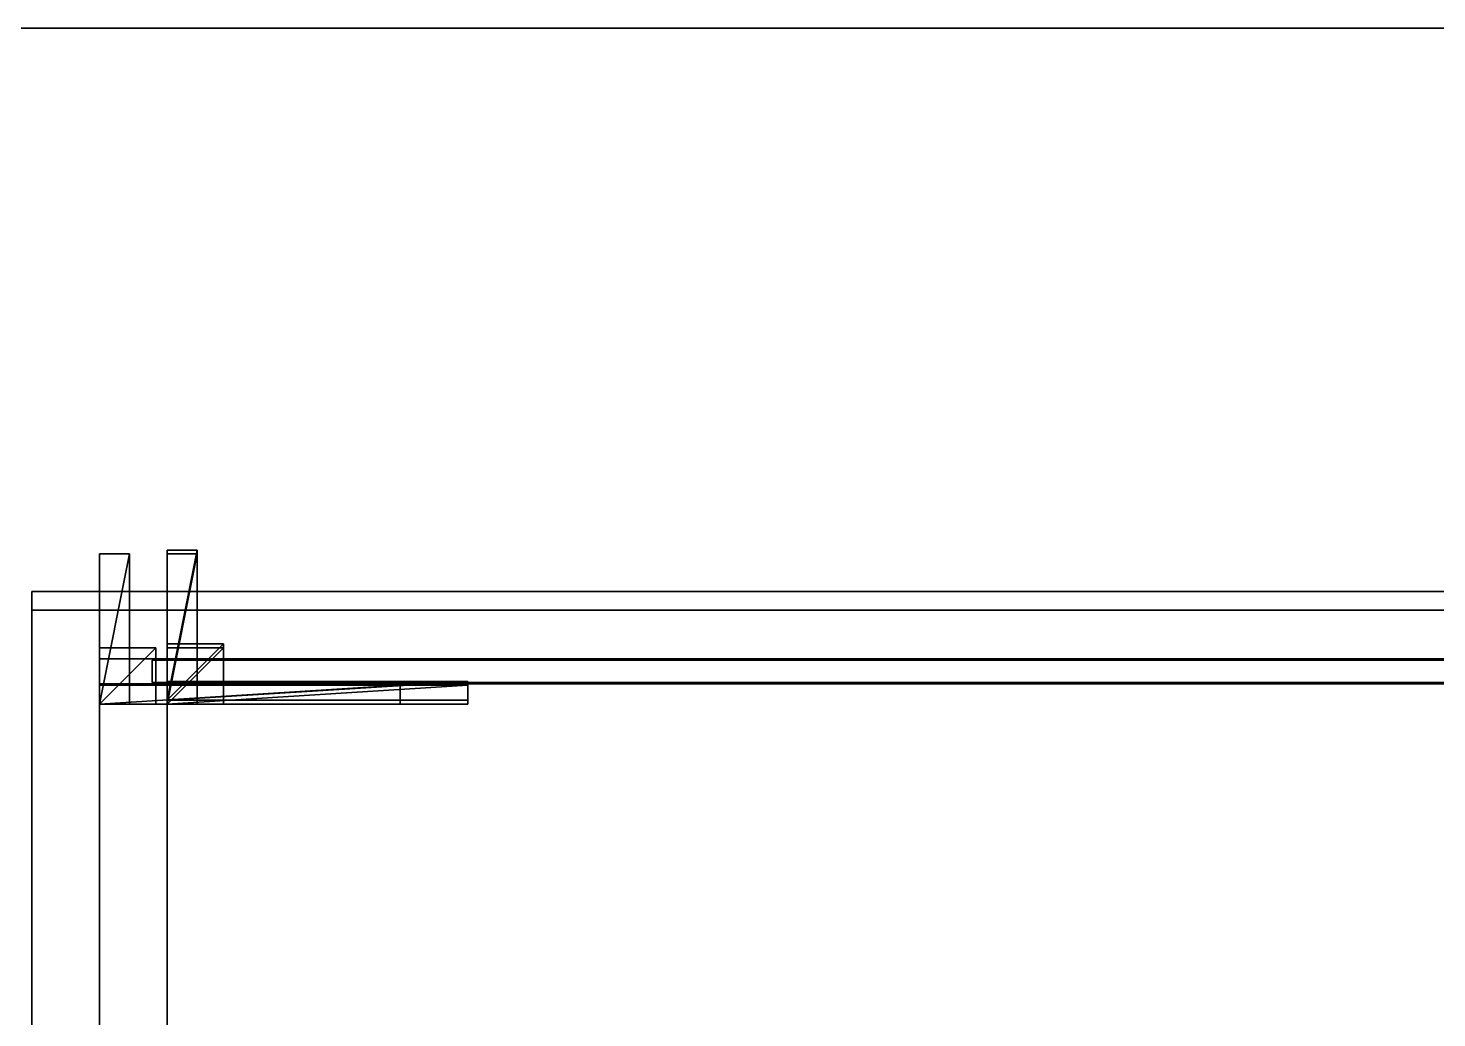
# Model space of a CAD drawing. Extents: x 0 to 6014, y -2453 to 0.
# Drawn here: x 1659 to 2034, y -263.6 to 0 of the extents above; entities that cross this region are included whole.
import ezdxf

# ---------------------------------------------------------------- set-up
doc = ezdxf.new("R2010")
doc.units = 0
for name, color, linetype in [('LAYER0', 7, 'CONTINUOUS'), ('LAYER1', 7, 'CONTINUOUS'), ('LAYER10', 253, 'CONTINUOUS'), ('LAYER11', 253, 'CONTINUOUS'), ('LAYER2', 7, 'CONTINUOUS'), ('LAYER20', 7, 'CONTINUOUS'), ('LAYER22', 7, 'CONTINUOUS'), ('LAYER24', 7, 'CONTINUOUS'), ('LAYER281', 7, 'CONTINUOUS'), ('LAYER283', 2, 'CONTINUOUS'), ('LAYER284', 7, 'CONTINUOUS'), ('LAYER285', 253, 'CONTINUOUS'), ('LAYER286', 253, 'CONTINUOUS'), ('LAYER287', 253, 'CONTINUOUS'), ('LAYER288', 253, 'CONTINUOUS'), ('LAYER289', 253, 'CONTINUOUS'), ('LAYER290', 253, 'CONTINUOUS'), ('LAYER299', 7, 'CONTINUOUS'), ('LAYER300', 7, 'CONTINUOUS'), ('LAYER311', 7, 'CONTINUOUS'), ('LAYER312', 7, 'CONTINUOUS'), ('LAYER4', 2, 'CONTINUOUS'), ('LAYER407', 7, 'CONTINUOUS'), ('LAYER416', 7, 'CONTINUOUS'), ('LAYER417', 7, 'CONTINUOUS'), ('LAYER418', 7, 'CONTINUOUS'), ('LAYER419', 7, 'CONTINUOUS'), ('LAYER421', 2, 'CONTINUOUS'), ('LAYER422', 7, 'CONTINUOUS'), ('LAYER423', 253, 'CONTINUOUS'), ('LAYER424', 253, 'CONTINUOUS'), ('LAYER425', 253, 'CONTINUOUS'), ('LAYER426', 253, 'CONTINUOUS'), ('LAYER427', 253, 'CONTINUOUS'), ('LAYER428', 253, 'CONTINUOUS'), ('LAYER5', 7, 'CONTINUOUS'), ('LAYER6', 253, 'CONTINUOUS'), ('LAYER685', 7, 'CONTINUOUS'), ('LAYER687', 7, 'CONTINUOUS'), ('LAYER689', 45, 'CONTINUOUS'), ('LAYER695', 7, 'CONTINUOUS'), ('LAYER696', 45, 'CONTINUOUS'), ('LAYER7', 253, 'CONTINUOUS'), ('LAYER8', 253, 'CONTINUOUS'), ('LAYER9', 253, 'CONTINUOUS')]:
    doc.layers.add(name, color=color, linetype=linetype)

msp = doc.modelspace()

# ---------------------------------------------------------------- linework, layer by layer
at = {"layer": 'LAYER0'}
for points, invisible_edges in [([(4585, 0), (1510, -265), (1510, 0), (4585, 0)], 1), ([(1510, -265), (4585, 0), (2107, -1840), (1510, -265)], 7), ([(1510, 0, 5), (4585, 0), (1510, 0), (1510, 0, 5)], 1), ([(4585, 0), (1510, 0, 5), (4585, 0, 5), (4585, 0)], 1), ([(1510, -265, 5), (2107, -1840, 5), (1510, 0, 5), (1510, -265, 5)], 3), ([(1510, 0, 5), (2107, -1840, 5), (4585, 0, 5), (1510, 0, 5)], 3), ([(2107, -1840, 5), (0, -10, 5), (0, -1840, 5), (2107, -1840, 5)], 1), ([(0, -10, 5), (2107, -1840, 5), (1065, -265, 5), (0, -10, 5)], 7)]:
    msp.add_3dface(points, dxfattribs=dict(at, invisible_edges=invisible_edges))
at = {"layer": 'LAYER1'}
for points, invisible_edges in [([(1510, 0, 5), (1660, -150, 5), (1510, -265, 5), (1510, 0, 5)], 3), ([(1660, -150, 5), (1510, 0, 5), (4585, 0, 5), (1660, -150, 5)], 5), ([(1510, 0, 2334), (4585, 0, 5), (1510, 0, 5), (1510, 0, 2334)], 1), ([(4585, 0, 5), (1510, 0, 2334), (4585, 0, 2334), (4585, 0, 5)], 1), ([(1660, -150, 5), (4585, 0, 5), (4435, -150, 5), (1660, -150, 5)], 3), ([(1660, -415, 5), (1510, -265, 5), (1660, -150, 5), (1660, -415, 5)], 3), ([(1660, -150, 5), (1660, -415, 2334), (1660, -415, 5), (1660, -150, 5)], 1), ([(1660, -415, 2334), (1660, -150, 5), (1660, -150, 2334), (1660, -415, 2334)], 1), ([(4435, -150, 2334), (1660, -150, 5), (4435, -150, 5), (4435, -150, 2334)], 1), ([(1660, -150, 5), (4435, -150, 2334), (1660, -150, 2334), (1660, -150, 5)], 1)]:
    msp.add_3dface(points, dxfattribs=dict(at, invisible_edges=invisible_edges))
at = {"layer": 'LAYER10'}
for points in [[(1686, -180, 882.5), (1686, -140, 882.5), (1678, -180, 882.5), (1686, -180, 882.5)], [(1678, -180, 882.5), (1686, -140, 882.5), (1678, -140, 882.5), (1678, -180, 882.5)], [(1678, -180, 882.5), (1678, -140, 882.5), (1678, -180, 874.5), (1678, -180, 882.5)], [(1678, -180, 874.5), (1678, -140, 882.5), (1678, -140, 874.5), (1678, -180, 874.5)], [(1686, -180, 874.5), (1678, -180, 874.5), (1686, -140, 874.5), (1686, -180, 874.5)], [(1686, -140, 874.5), (1678, -180, 874.5), (1678, -140, 874.5), (1686, -140, 874.5)], [(1686, -140, 874.5), (1678, -140, 874.5), (1686, -140, 882.5), (1686, -140, 874.5)], [(1686, -140, 882.5), (1678, -140, 874.5), (1678, -140, 882.5), (1686, -140, 882.5)], [(1686, -180, 874.5), (1686, -140, 874.5), (1686, -180, 882.5), (1686, -180, 874.5)], [(1686, -180, 882.5), (1686, -140, 874.5), (1686, -140, 882.5), (1686, -180, 882.5)], [(1686, -180, 882.5), (1678, -180, 882.5), (1686, -180, 874.5), (1686, -180, 882.5)], [(1686, -180, 874.5), (1678, -180, 882.5), (1678, -180, 874.5), (1686, -180, 874.5)]]:
    msp.add_3dface(points, dxfattribs=at)
at = {"layer": 'LAYER11'}
for points in [[(1758, -180, 882.5), (1758, -175, 882.5), (1678, -180, 882.5), (1758, -180, 882.5)], [(1678, -180, 882.5), (1758, -175, 882.5), (1678, -175, 882.5), (1678, -180, 882.5)], [(1678, -180, 882.5), (1678, -175, 882.5), (1678, -180, 866.5), (1678, -180, 882.5)], [(1678, -180, 866.5), (1678, -175, 882.5), (1678, -175, 866.5), (1678, -180, 866.5)], [(1758, -180, 866.5), (1678, -180, 866.5), (1758, -175, 866.5), (1758, -180, 866.5)], [(1758, -175, 866.5), (1678, -180, 866.5), (1678, -175, 866.5), (1758, -175, 866.5)], [(1758, -175, 866.5), (1678, -175, 866.5), (1758, -175, 882.5), (1758, -175, 866.5)], [(1758, -175, 882.5), (1678, -175, 866.5), (1678, -175, 882.5), (1758, -175, 882.5)], [(1758, -180, 866.5), (1758, -175, 866.5), (1758, -180, 882.5), (1758, -180, 866.5)], [(1758, -180, 882.5), (1758, -175, 866.5), (1758, -175, 882.5), (1758, -180, 882.5)], [(1758, -180, 882.5), (1678, -180, 882.5), (1758, -180, 866.5), (1758, -180, 882.5)], [(1758, -180, 866.5), (1678, -180, 882.5), (1678, -180, 866.5), (1758, -180, 866.5)]]:
    msp.add_3dface(points, dxfattribs=at)
at = {"layer": 'LAYER2', "invisible_edges": 1}
for points in [[(1660, -150, 155), (1678, -823, 155), (1660, -823, 155), (1660, -150, 155)], [(1678, -823, 155), (1660, -150, 155), (1678, -150, 155), (1678, -823, 155)], [(1678, -150, 912), (1660, -823, 912), (1678, -823, 912), (1678, -150, 912)], [(1660, -823, 912), (1678, -150, 912), (1660, -150, 912), (1660, -823, 912)], [(1660, -150, 155), (1678, -150, 912), (1678, -150, 155), (1660, -150, 155)], [(1678, -150, 912), (1660, -150, 155), (1660, -150, 912), (1678, -150, 912)], [(1660, -823, 912), (1660, -150, 155), (1660, -823, 155), (1660, -823, 912)], [(1660, -150, 155), (1660, -823, 912), (1660, -150, 912), (1660, -150, 155)], [(1678, -150, 912), (1678, -823, 155), (1678, -150, 155), (1678, -150, 912)], [(1678, -823, 155), (1678, -150, 912), (1678, -823, 912), (1678, -823, 155)]]:
    msp.add_3dface(points, dxfattribs=at)
at = {"layer": 'LAYER20', "invisible_edges": 1}
for points in [[(2392, -150, 156), (1678, -823, 156), (1678, -150, 156), (2392, -150, 156)], [(1678, -823, 156), (2392, -150, 156), (2392, -823, 156), (1678, -823, 156)], [(1678, -150, 174), (1678, -823, 156), (1678, -823, 174), (1678, -150, 174)], [(1678, -823, 156), (1678, -150, 174), (1678, -150, 156), (1678, -823, 156)], [(1678, -150, 174), (2392, -150, 156), (1678, -150, 156), (1678, -150, 174)], [(2392, -150, 156), (1678, -150, 174), (2392, -150, 174), (2392, -150, 156)], [(2392, -823, 174), (1678, -150, 174), (1678, -823, 174), (2392, -823, 174)], [(1678, -150, 174), (2392, -823, 174), (2392, -150, 174), (1678, -150, 174)]]:
    msp.add_3dface(points, dxfattribs=at)
at = {"layer": 'LAYER22', "invisible_edges": 1}
for points in [[(2392, -150, 912), (1678, -150, 792), (1678, -150, 912), (2392, -150, 912)], [(1678, -150, 792), (2392, -150, 912), (2392, -150, 792), (1678, -150, 792)], [(1678, -168, 912), (1678, -150, 792), (1678, -168, 792), (1678, -168, 912)], [(1678, -150, 792), (1678, -168, 912), (1678, -150, 912), (1678, -150, 792)], [(2392, -168, 792), (1678, -150, 792), (2392, -150, 792), (2392, -168, 792)], [(1678, -150, 792), (2392, -168, 792), (1678, -168, 792), (1678, -150, 792)], [(1678, -168, 912), (2392, -150, 912), (1678, -150, 912), (1678, -168, 912)], [(2392, -150, 912), (1678, -168, 912), (2392, -168, 912), (2392, -150, 912)], [(2392, -168, 792), (1678, -168, 912), (1678, -168, 792), (2392, -168, 792)], [(1678, -168, 912), (2392, -168, 792), (2392, -168, 912), (1678, -168, 912)]]:
    msp.add_3dface(points, dxfattribs=at)
at = {"layer": 'LAYER24', "invisible_edges": 1}
for points in [[(1678, -174.6001, 292), (2392, -823.0001, 292), (2392, -174.6001, 292), (1678, -174.6001, 292)], [(2392, -823.0001, 292), (1678, -174.6001, 292), (1678, -823.0001, 292), (2392, -823.0001, 292)], [(1678, -174.6001, 292), (1678, -823.0001, 274), (1678, -823.0001, 292), (1678, -174.6001, 292)], [(1678, -823.0001, 274), (1678, -174.6001, 292), (1678, -174.6001, 274), (1678, -823.0001, 274)], [(2392, -174.6001, 274), (1678, -174.6001, 292), (2392, -174.6001, 292), (2392, -174.6001, 274)], [(1678, -174.6001, 292), (2392, -174.6001, 274), (1678, -174.6001, 274), (1678, -174.6001, 292)], [(1678, -823.0001, 274), (2392, -174.6001, 274), (2392, -823.0001, 274), (1678, -823.0001, 274)], [(2392, -174.6001, 274), (1678, -823.0001, 274), (1678, -174.6001, 274), (2392, -174.6001, 274)]]:
    msp.add_3dface(points, dxfattribs=at)
at = {"layer": 'LAYER281', "invisible_edges": 1}
for points in [[(1678, -150, 1943), (1696, -755, 1943), (1678, -755, 1943), (1678, -150, 1943)], [(1696, -755, 1943), (1678, -150, 1943), (1696, -150, 1943), (1696, -755, 1943)], [(1696, -150, 2293), (1678, -755, 2293), (1696, -755, 2293), (1696, -150, 2293)], [(1678, -755, 2293), (1696, -150, 2293), (1678, -150, 2293), (1678, -755, 2293)], [(1678, -150, 1943), (1696, -150, 2293), (1696, -150, 1943), (1678, -150, 1943)], [(1696, -150, 2293), (1678, -150, 1943), (1678, -150, 2293), (1696, -150, 2293)], [(1678, -755, 2293), (1678, -150, 1943), (1678, -755, 1943), (1678, -755, 2293)], [(1678, -150, 1943), (1678, -755, 2293), (1678, -150, 2293), (1678, -150, 1943)], [(1696, -150, 2293), (1696, -755, 1943), (1696, -150, 1943), (1696, -150, 2293)], [(1696, -755, 1943), (1696, -150, 2293), (1696, -755, 2293), (1696, -755, 1943)]]:
    msp.add_3dface(points, dxfattribs=at)
at = {"layer": 'LAYER283'}
for points in [[(1776, -180, 2262.5), (1776, -175, 2262.5), (1696, -180, 2262.5), (1776, -180, 2262.5)], [(1696, -180, 2262.5), (1776, -175, 2262.5), (1696, -175, 2262.5), (1696, -180, 2262.5)], [(1696, -180, 2262.5), (1696, -175, 2262.5), (1696, -180, 2239.5), (1696, -180, 2262.5)], [(1696, -180, 2239.5), (1696, -175, 2262.5), (1696, -175, 2239.5), (1696, -180, 2239.5)], [(1776, -180, 2239.5), (1696, -180, 2239.5), (1776, -175, 2239.5), (1776, -180, 2239.5)], [(1776, -175, 2239.5), (1696, -180, 2239.5), (1696, -175, 2239.5), (1776, -175, 2239.5)], [(1776, -175, 2239.5), (1696, -175, 2239.5), (1776, -175, 2262.5), (1776, -175, 2239.5)], [(1776, -175, 2262.5), (1696, -175, 2239.5), (1696, -175, 2262.5), (1776, -175, 2262.5)], [(1776, -180, 2239.5), (1776, -175, 2239.5), (1776, -180, 2262.5), (1776, -180, 2239.5)], [(1776, -180, 2262.5), (1776, -175, 2239.5), (1776, -175, 2262.5), (1776, -180, 2262.5)], [(1776, -180, 2262.5), (1696, -180, 2262.5), (1776, -180, 2239.5), (1776, -180, 2262.5)], [(1776, -180, 2239.5), (1696, -180, 2262.5), (1696, -180, 2239.5), (1776, -180, 2239.5)]]:
    msp.add_3dface(points, dxfattribs=at)
at = {"layer": 'LAYER284', "invisible_edges": 1}
for points in [[(1696, -175, 2262.5), (1776, -180, 2262.5), (1776, -175, 2262.5), (1696, -175, 2262.5)], [(1776, -180, 2262.5), (1696, -175, 2262.5), (1696, -180, 2262.5), (1776, -180, 2262.5)], [(1696, -180, 2239.5), (1776, -175, 2239.5), (1776, -180, 2239.5), (1696, -180, 2239.5)], [(1776, -175, 2239.5), (1696, -180, 2239.5), (1696, -175, 2239.5), (1776, -175, 2239.5)], [(1696, -175, 2262.5), (1696, -180, 2239.5), (1696, -180, 2262.5), (1696, -175, 2262.5)], [(1696, -180, 2239.5), (1696, -175, 2262.5), (1696, -175, 2239.5), (1696, -180, 2239.5)], [(1776, -175, 2239.5), (1696, -175, 2262.5), (1776, -175, 2262.5), (1776, -175, 2239.5)], [(1696, -175, 2262.5), (1776, -175, 2239.5), (1696, -175, 2239.5), (1696, -175, 2262.5)], [(1776, -175, 2239.5), (1776, -180, 2262.5), (1776, -180, 2239.5), (1776, -175, 2239.5)], [(1776, -180, 2262.5), (1776, -175, 2239.5), (1776, -175, 2262.5), (1776, -180, 2262.5)], [(1696, -180, 2239.5), (1776, -180, 2262.5), (1696, -180, 2262.5), (1696, -180, 2239.5)], [(1776, -180, 2262.5), (1696, -180, 2239.5), (1776, -180, 2239.5), (1776, -180, 2262.5)]]:
    msp.add_3dface(points, dxfattribs=at)
at = {"layer": 'LAYER285'}
for points in [[(1711, -180, 2262.5), (1711, -165, 2262.5), (1696, -180, 2262.5), (1711, -180, 2262.5)], [(1696, -180, 2262.5), (1711, -165, 2262.5), (1696, -165, 2262.5), (1696, -180, 2262.5)], [(1696, -180, 2262.5), (1696, -165, 2262.5), (1696, -180, 2247.5), (1696, -180, 2262.5)], [(1696, -180, 2247.5), (1696, -165, 2262.5), (1696, -165, 2247.5), (1696, -180, 2247.5)], [(1711, -180, 2247.5), (1696, -180, 2247.5), (1711, -165, 2247.5), (1711, -180, 2247.5)], [(1711, -165, 2247.5), (1696, -180, 2247.5), (1696, -165, 2247.5), (1711, -165, 2247.5)], [(1711, -165, 2247.5), (1696, -165, 2247.5), (1711, -165, 2262.5), (1711, -165, 2247.5)], [(1711, -165, 2262.5), (1696, -165, 2247.5), (1696, -165, 2262.5), (1711, -165, 2262.5)], [(1711, -180, 2247.5), (1711, -165, 2247.5), (1711, -180, 2262.5), (1711, -180, 2247.5)], [(1711, -180, 2262.5), (1711, -165, 2247.5), (1711, -165, 2262.5), (1711, -180, 2262.5)], [(1711, -180, 2262.5), (1696, -180, 2262.5), (1711, -180, 2247.5), (1711, -180, 2262.5)], [(1711, -180, 2247.5), (1696, -180, 2262.5), (1696, -180, 2247.5), (1711, -180, 2247.5)]]:
    msp.add_3dface(points, dxfattribs=at)
at = {"layer": 'LAYER286'}
for points in [[(1711, -180, 2262.5), (1711, -165, 2262.5), (1696, -180, 2262.5), (1711, -180, 2262.5)], [(1696, -180, 2262.5), (1711, -165, 2262.5), (1696, -165, 2262.5), (1696, -180, 2262.5)], [(1696, -180, 2262.5), (1696, -165, 2262.5), (1696, -180, 2247.5), (1696, -180, 2262.5)], [(1696, -180, 2247.5), (1696, -165, 2262.5), (1696, -165, 2247.5), (1696, -180, 2247.5)], [(1711, -180, 2247.5), (1696, -180, 2247.5), (1711, -165, 2247.5), (1711, -180, 2247.5)], [(1711, -165, 2247.5), (1696, -180, 2247.5), (1696, -165, 2247.5), (1711, -165, 2247.5)], [(1711, -165, 2247.5), (1696, -165, 2247.5), (1711, -165, 2262.5), (1711, -165, 2247.5)], [(1711, -165, 2262.5), (1696, -165, 2247.5), (1696, -165, 2262.5), (1711, -165, 2262.5)], [(1711, -180, 2247.5), (1711, -165, 2247.5), (1711, -180, 2262.5), (1711, -180, 2247.5)], [(1711, -180, 2262.5), (1711, -165, 2247.5), (1711, -165, 2262.5), (1711, -180, 2262.5)], [(1711, -180, 2262.5), (1696, -180, 2262.5), (1711, -180, 2247.5), (1711, -180, 2262.5)], [(1711, -180, 2247.5), (1696, -180, 2262.5), (1696, -180, 2247.5), (1711, -180, 2247.5)]]:
    msp.add_3dface(points, dxfattribs=at)
at = {"layer": 'LAYER287'}
for points in [[(1711, -180, 2262.5), (1711, -165, 2262.5), (1696, -180, 2262.5), (1711, -180, 2262.5)], [(1696, -180, 2262.5), (1711, -165, 2262.5), (1696, -165, 2262.5), (1696, -180, 2262.5)], [(1696, -180, 2262.5), (1696, -165, 2262.5), (1696, -180, 2247.5), (1696, -180, 2262.5)], [(1696, -180, 2247.5), (1696, -165, 2262.5), (1696, -165, 2247.5), (1696, -180, 2247.5)], [(1711, -180, 2247.5), (1696, -180, 2247.5), (1711, -165, 2247.5), (1711, -180, 2247.5)], [(1711, -165, 2247.5), (1696, -180, 2247.5), (1696, -165, 2247.5), (1711, -165, 2247.5)], [(1711, -165, 2247.5), (1696, -165, 2247.5), (1711, -165, 2262.5), (1711, -165, 2247.5)], [(1711, -165, 2262.5), (1696, -165, 2247.5), (1696, -165, 2262.5), (1711, -165, 2262.5)], [(1711, -180, 2247.5), (1711, -165, 2247.5), (1711, -180, 2262.5), (1711, -180, 2247.5)], [(1711, -180, 2262.5), (1711, -165, 2247.5), (1711, -165, 2262.5), (1711, -180, 2262.5)], [(1711, -180, 2262.5), (1696, -180, 2262.5), (1711, -180, 2247.5), (1711, -180, 2262.5)], [(1711, -180, 2247.5), (1696, -180, 2262.5), (1696, -180, 2247.5), (1711, -180, 2247.5)]]:
    msp.add_3dface(points, dxfattribs=at)
at = {"layer": 'LAYER288'}
for points in [[(1711, -180, 2262.5), (1711, -165, 2262.5), (1696, -180, 2262.5), (1711, -180, 2262.5)], [(1696, -180, 2262.5), (1711, -165, 2262.5), (1696, -165, 2262.5), (1696, -180, 2262.5)], [(1696, -180, 2262.5), (1696, -165, 2262.5), (1696, -180, 2247.5), (1696, -180, 2262.5)], [(1696, -180, 2247.5), (1696, -165, 2262.5), (1696, -165, 2247.5), (1696, -180, 2247.5)], [(1711, -180, 2247.5), (1696, -180, 2247.5), (1711, -165, 2247.5), (1711, -180, 2247.5)], [(1711, -165, 2247.5), (1696, -180, 2247.5), (1696, -165, 2247.5), (1711, -165, 2247.5)], [(1711, -165, 2247.5), (1696, -165, 2247.5), (1711, -165, 2262.5), (1711, -165, 2247.5)], [(1711, -165, 2262.5), (1696, -165, 2247.5), (1696, -165, 2262.5), (1711, -165, 2262.5)], [(1711, -180, 2247.5), (1711, -165, 2247.5), (1711, -180, 2262.5), (1711, -180, 2247.5)], [(1711, -180, 2262.5), (1711, -165, 2247.5), (1711, -165, 2262.5), (1711, -180, 2262.5)], [(1711, -180, 2262.5), (1696, -180, 2262.5), (1711, -180, 2247.5), (1711, -180, 2262.5)], [(1711, -180, 2247.5), (1696, -180, 2262.5), (1696, -180, 2247.5), (1711, -180, 2247.5)]]:
    msp.add_3dface(points, dxfattribs=at)
at = {"layer": 'LAYER289'}
for points in [[(1704, -180, 2262.5), (1704, -140, 2262.5), (1696, -180, 2262.5), (1704, -180, 2262.5)], [(1696, -180, 2262.5), (1704, -140, 2262.5), (1696, -140, 2262.5), (1696, -180, 2262.5)], [(1696, -180, 2262.5), (1696, -140, 2262.5), (1696, -180, 2254.5), (1696, -180, 2262.5)], [(1696, -180, 2254.5), (1696, -140, 2262.5), (1696, -140, 2254.5), (1696, -180, 2254.5)], [(1704, -180, 2254.5), (1696, -180, 2254.5), (1704, -140, 2254.5), (1704, -180, 2254.5)], [(1704, -140, 2254.5), (1696, -180, 2254.5), (1696, -140, 2254.5), (1704, -140, 2254.5)], [(1704, -140, 2254.5), (1696, -140, 2254.5), (1704, -140, 2262.5), (1704, -140, 2254.5)], [(1704, -140, 2262.5), (1696, -140, 2254.5), (1696, -140, 2262.5), (1704, -140, 2262.5)], [(1704, -180, 2254.5), (1704, -140, 2254.5), (1704, -180, 2262.5), (1704, -180, 2254.5)], [(1704, -180, 2262.5), (1704, -140, 2254.5), (1704, -140, 2262.5), (1704, -180, 2262.5)], [(1704, -180, 2262.5), (1696, -180, 2262.5), (1704, -180, 2254.5), (1704, -180, 2262.5)], [(1704, -180, 2254.5), (1696, -180, 2262.5), (1696, -180, 2254.5), (1704, -180, 2254.5)]]:
    msp.add_3dface(points, dxfattribs=at)
at = {"layer": 'LAYER290'}
for points in [[(1776, -180, 2262.5), (1776, -175, 2262.5), (1696, -180, 2262.5), (1776, -180, 2262.5)], [(1696, -180, 2262.5), (1776, -175, 2262.5), (1696, -175, 2262.5), (1696, -180, 2262.5)], [(1696, -180, 2262.5), (1696, -175, 2262.5), (1696, -180, 2246.5), (1696, -180, 2262.5)], [(1696, -180, 2246.5), (1696, -175, 2262.5), (1696, -175, 2246.5), (1696, -180, 2246.5)], [(1776, -180, 2246.5), (1696, -180, 2246.5), (1776, -175, 2246.5), (1776, -180, 2246.5)], [(1776, -175, 2246.5), (1696, -180, 2246.5), (1696, -175, 2246.5), (1776, -175, 2246.5)], [(1776, -175, 2246.5), (1696, -175, 2246.5), (1776, -175, 2262.5), (1776, -175, 2246.5)], [(1776, -175, 2262.5), (1696, -175, 2246.5), (1696, -175, 2262.5), (1776, -175, 2262.5)], [(1776, -180, 2246.5), (1776, -175, 2246.5), (1776, -180, 2262.5), (1776, -180, 2246.5)], [(1776, -180, 2262.5), (1776, -175, 2246.5), (1776, -175, 2262.5), (1776, -180, 2262.5)], [(1776, -180, 2262.5), (1696, -180, 2262.5), (1776, -180, 2246.5), (1776, -180, 2262.5)], [(1776, -180, 2246.5), (1696, -180, 2262.5), (1696, -180, 2246.5), (1776, -180, 2246.5)]]:
    msp.add_3dface(points, dxfattribs=at)
at = {"layer": 'LAYER299', "invisible_edges": 1}
for points in [[(2392, -150, 1944), (1696, -755, 1944), (1696, -150, 1944), (2392, -150, 1944)], [(1696, -755, 1944), (2392, -150, 1944), (2392, -755, 1944), (1696, -755, 1944)], [(1696, -150, 1962), (1696, -755, 1944), (1696, -755, 1962), (1696, -150, 1962)], [(1696, -755, 1944), (1696, -150, 1962), (1696, -150, 1944), (1696, -755, 1944)], [(1696, -150, 1962), (2392, -150, 1944), (1696, -150, 1944), (1696, -150, 1962)], [(2392, -150, 1944), (1696, -150, 1962), (2392, -150, 1962), (2392, -150, 1944)], [(2392, -755, 1962), (1696, -150, 1962), (1696, -755, 1962), (2392, -755, 1962)], [(1696, -150, 1962), (2392, -755, 1962), (2392, -150, 1962), (1696, -150, 1962)]]:
    msp.add_3dface(points, dxfattribs=at)
at = {"layer": 'LAYER300', "invisible_edges": 1}
for points in [[(1696, -150, 2292), (2392, -755, 2292), (2392, -150, 2292), (1696, -150, 2292)], [(2392, -755, 2292), (1696, -150, 2292), (1696, -755, 2292), (2392, -755, 2292)], [(1696, -150, 2292), (1696, -755, 2274), (1696, -755, 2292), (1696, -150, 2292)], [(1696, -755, 2274), (1696, -150, 2292), (1696, -150, 2274), (1696, -755, 2274)], [(2392, -150, 2274), (1696, -150, 2292), (2392, -150, 2292), (2392, -150, 2274)], [(1696, -150, 2292), (2392, -150, 2274), (1696, -150, 2274), (1696, -150, 2292)], [(1696, -755, 2274), (2392, -150, 2274), (2392, -755, 2274), (1696, -755, 2274)], [(2392, -150, 2274), (1696, -755, 2274), (1696, -150, 2274), (2392, -150, 2274)]]:
    msp.add_3dface(points, dxfattribs=at)
at = {"layer": 'LAYER311', "invisible_edges": 1}
for points in [[(1692, -168.3, 1958), (2396, -174.3, 1958), (1692, -174.3, 1958), (1692, -168.3, 1958)], [(2396, -174.3, 1958), (1692, -168.3, 1958), (2396, -168.3, 1958), (2396, -174.3, 1958)], [(1692, -174.3, 2278), (1692, -168.3, 1958), (1692, -174.3, 1958), (1692, -174.3, 2278)], [(1692, -168.3, 1958), (1692, -174.3, 2278), (1692, -168.3, 2278), (1692, -168.3, 1958)], [(2396, -168.3, 2278), (1692, -174.3, 2278), (2396, -174.3, 2278), (2396, -168.3, 2278)], [(1692, -174.3, 2278), (2396, -168.3, 2278), (1692, -168.3, 2278), (1692, -174.3, 2278)], [(1692, -168.3, 1958), (2396, -168.3, 2278), (2396, -168.3, 1958), (1692, -168.3, 1958)], [(2396, -168.3, 2278), (1692, -168.3, 1958), (1692, -168.3, 2278), (2396, -168.3, 2278)], [(1692, -174.3, 2278), (2396, -174.3, 1958), (2396, -174.3, 2278), (1692, -174.3, 2278)], [(2396, -174.3, 1958), (1692, -174.3, 2278), (1692, -174.3, 1958), (2396, -174.3, 1958)]]:
    msp.add_3dface(points, dxfattribs=at)
at = {"layer": 'LAYER312', "invisible_edges": 1}
for points in [[(2392, -150, 2274), (1696, -150, 2154), (1696, -150, 2274), (2392, -150, 2274)], [(1696, -150, 2154), (2392, -150, 2274), (2392, -150, 2154), (1696, -150, 2154)], [(1696, -168, 2274), (1696, -150, 2154), (1696, -168, 2154), (1696, -168, 2274)], [(1696, -150, 2154), (1696, -168, 2274), (1696, -150, 2274), (1696, -150, 2154)], [(2392, -168, 2154), (1696, -150, 2154), (2392, -150, 2154), (2392, -168, 2154)], [(1696, -150, 2154), (2392, -168, 2154), (1696, -168, 2154), (1696, -150, 2154)], [(1696, -168, 2274), (2392, -150, 2274), (1696, -150, 2274), (1696, -168, 2274)], [(2392, -150, 2274), (1696, -168, 2274), (2392, -168, 2274), (2392, -150, 2274)], [(2392, -168, 2154), (1696, -168, 2274), (1696, -168, 2154), (2392, -168, 2154)], [(1696, -168, 2274), (2392, -168, 2154), (2392, -168, 2274), (1696, -168, 2274)]]:
    msp.add_3dface(points, dxfattribs=at)
at = {"layer": 'LAYER4'}
for points in [[(1758, -180, 882.5), (1758, -175, 882.5), (1678, -180, 882.5), (1758, -180, 882.5)], [(1678, -180, 882.5), (1758, -175, 882.5), (1678, -175, 882.5), (1678, -180, 882.5)], [(1678, -180, 882.5), (1678, -175, 882.5), (1678, -180, 859.5), (1678, -180, 882.5)], [(1678, -180, 859.5), (1678, -175, 882.5), (1678, -175, 859.5), (1678, -180, 859.5)], [(1758, -180, 859.5), (1678, -180, 859.5), (1758, -175, 859.5), (1758, -180, 859.5)], [(1758, -175, 859.5), (1678, -180, 859.5), (1678, -175, 859.5), (1758, -175, 859.5)], [(1758, -175, 859.5), (1678, -175, 859.5), (1758, -175, 882.5), (1758, -175, 859.5)], [(1758, -175, 882.5), (1678, -175, 859.5), (1678, -175, 882.5), (1758, -175, 882.5)], [(1758, -180, 859.5), (1758, -175, 859.5), (1758, -180, 882.5), (1758, -180, 859.5)], [(1758, -180, 882.5), (1758, -175, 859.5), (1758, -175, 882.5), (1758, -180, 882.5)], [(1758, -180, 882.5), (1678, -180, 882.5), (1758, -180, 859.5), (1758, -180, 882.5)], [(1758, -180, 859.5), (1678, -180, 882.5), (1678, -180, 859.5), (1758, -180, 859.5)]]:
    msp.add_3dface(points, dxfattribs=at)
at = {"layer": 'LAYER407', "invisible_edges": 1}
for points in [[(2392, -150, 1906), (1696, -150, 1786), (1696, -150, 1906), (2392, -150, 1906)], [(1696, -150, 1786), (2392, -150, 1906), (2392, -150, 1786), (1696, -150, 1786)], [(1696, -168, 1906), (1696, -150, 1786), (1696, -168, 1786), (1696, -168, 1906)], [(1696, -150, 1786), (1696, -168, 1906), (1696, -150, 1906), (1696, -150, 1786)], [(2392, -168, 1786), (1696, -150, 1786), (2392, -150, 1786), (2392, -168, 1786)], [(1696, -150, 1786), (2392, -168, 1786), (1696, -168, 1786), (1696, -150, 1786)], [(1696, -168, 1906), (2392, -150, 1906), (1696, -150, 1906), (1696, -168, 1906)], [(2392, -150, 1906), (1696, -168, 1906), (2392, -168, 1906), (2392, -150, 1906)], [(2392, -168, 1786), (1696, -168, 1906), (1696, -168, 1786), (2392, -168, 1786)], [(1696, -168, 1906), (2392, -168, 1786), (2392, -168, 1906), (1696, -168, 1906)]]:
    msp.add_3dface(points, dxfattribs=at)
at = {"layer": 'LAYER416', "invisible_edges": 1}
for points in [[(1696, -150, 1924), (2392, -550, 1924), (2392, -150, 1924), (1696, -150, 1924)], [(2392, -550, 1924), (1696, -150, 1924), (1696, -550, 1924), (2392, -550, 1924)], [(1696, -150, 1924), (1696, -550, 1906), (1696, -550, 1924), (1696, -150, 1924)], [(1696, -550, 1906), (1696, -150, 1924), (1696, -150, 1906), (1696, -550, 1906)], [(2392, -150, 1906), (1696, -150, 1924), (2392, -150, 1924), (2392, -150, 1906)], [(1696, -150, 1924), (2392, -150, 1906), (1696, -150, 1906), (1696, -150, 1924)], [(1696, -550, 1906), (2392, -150, 1906), (2392, -550, 1906), (1696, -550, 1906)], [(2392, -150, 1906), (1696, -550, 1906), (1696, -150, 1906), (2392, -150, 1906)]]:
    msp.add_3dface(points, dxfattribs=at)
at = {"layer": 'LAYER417', "invisible_edges": 1}
for points in [[(2392, -150, 1583), (1696, -550, 1583), (1696, -150, 1583), (2392, -150, 1583)], [(1696, -550, 1583), (2392, -150, 1583), (2392, -550, 1583), (1696, -550, 1583)], [(1696, -150, 1601), (1696, -550, 1583), (1696, -550, 1601), (1696, -150, 1601)], [(1696, -550, 1583), (1696, -150, 1601), (1696, -150, 1583), (1696, -550, 1583)], [(1696, -150, 1601), (2392, -150, 1583), (1696, -150, 1583), (1696, -150, 1601)], [(2392, -150, 1583), (1696, -150, 1601), (2392, -150, 1601), (2392, -150, 1583)], [(2392, -550, 1601), (1696, -150, 1601), (1696, -550, 1601), (2392, -550, 1601)], [(1696, -150, 1601), (2392, -550, 1601), (2392, -150, 1601), (1696, -150, 1601)]]:
    msp.add_3dface(points, dxfattribs=at)
at = {"layer": 'LAYER418', "invisible_edges": 1}
for points in [[(1692, -168.3, 1597), (2396, -168.3, 1910), (2396, -168.3, 1597), (1692, -168.3, 1597)], [(2396, -168.3, 1910), (1692, -168.3, 1597), (1692, -168.3, 1910), (2396, -168.3, 1910)], [(1692, -174.3, 1910), (2396, -168.3, 1910), (1692, -168.3, 1910), (1692, -174.3, 1910)], [(2396, -168.3, 1910), (1692, -174.3, 1910), (2396, -174.3, 1910), (2396, -168.3, 1910)], [(1692, -168.3, 1597), (1692, -174.3, 1910), (1692, -168.3, 1910), (1692, -168.3, 1597)], [(1692, -174.3, 1910), (1692, -168.3, 1597), (1692, -174.3, 1597), (1692, -174.3, 1910)], [(2396, -174.3, 1597), (1692, -168.3, 1597), (2396, -168.3, 1597), (2396, -174.3, 1597)], [(1692, -168.3, 1597), (2396, -174.3, 1597), (1692, -174.3, 1597), (1692, -168.3, 1597)], [(1692, -174.3, 1910), (2396, -174.3, 1597), (2396, -174.3, 1910), (1692, -174.3, 1910)], [(2396, -174.3, 1597), (1692, -174.3, 1910), (1692, -174.3, 1597), (2396, -174.3, 1597)]]:
    msp.add_3dface(points, dxfattribs=at)
at = {"layer": 'LAYER419', "invisible_edges": 1}
for points in [[(1678, -150, 1582), (1696, -550, 1582), (1678, -550, 1582), (1678, -150, 1582)], [(1696, -550, 1582), (1678, -150, 1582), (1696, -150, 1582), (1696, -550, 1582)], [(1696, -150, 1925), (1678, -550, 1925), (1696, -550, 1925), (1696, -150, 1925)], [(1678, -550, 1925), (1696, -150, 1925), (1678, -150, 1925), (1678, -550, 1925)], [(1678, -150, 1582), (1696, -150, 1925), (1696, -150, 1582), (1678, -150, 1582)], [(1696, -150, 1925), (1678, -150, 1582), (1678, -150, 1925), (1696, -150, 1925)], [(1678, -550, 1925), (1678, -150, 1582), (1678, -550, 1582), (1678, -550, 1925)], [(1678, -150, 1582), (1678, -550, 1925), (1678, -150, 1925), (1678, -150, 1582)], [(1696, -150, 1925), (1696, -550, 1582), (1696, -150, 1582), (1696, -150, 1925)], [(1696, -550, 1582), (1696, -150, 1925), (1696, -550, 1925), (1696, -550, 1582)]]:
    msp.add_3dface(points, dxfattribs=at)
at = {"layer": 'LAYER421'}
for points in [[(1776, -179, 1883), (1776, -174, 1883), (1696, -179, 1883), (1776, -179, 1883)], [(1696, -179, 1883), (1776, -174, 1883), (1696, -174, 1883), (1696, -179, 1883)], [(1696, -179, 1883), (1696, -174, 1883), (1696, -179, 1860), (1696, -179, 1883)], [(1696, -179, 1860), (1696, -174, 1883), (1696, -174, 1860), (1696, -179, 1860)], [(1776, -179, 1860), (1696, -179, 1860), (1776, -174, 1860), (1776, -179, 1860)], [(1776, -174, 1860), (1696, -179, 1860), (1696, -174, 1860), (1776, -174, 1860)], [(1776, -174, 1860), (1696, -174, 1860), (1776, -174, 1883), (1776, -174, 1860)], [(1776, -174, 1883), (1696, -174, 1860), (1696, -174, 1883), (1776, -174, 1883)], [(1776, -179, 1860), (1776, -174, 1860), (1776, -179, 1883), (1776, -179, 1860)], [(1776, -179, 1883), (1776, -174, 1860), (1776, -174, 1883), (1776, -179, 1883)], [(1776, -179, 1883), (1696, -179, 1883), (1776, -179, 1860), (1776, -179, 1883)], [(1776, -179, 1860), (1696, -179, 1883), (1696, -179, 1860), (1776, -179, 1860)]]:
    msp.add_3dface(points, dxfattribs=at)
at = {"layer": 'LAYER422', "invisible_edges": 1}
for points in [[(1696, -174, 1883), (1776, -179, 1883), (1776, -174, 1883), (1696, -174, 1883)], [(1776, -179, 1883), (1696, -174, 1883), (1696, -179, 1883), (1776, -179, 1883)], [(1696, -179, 1860), (1776, -174, 1860), (1776, -179, 1860), (1696, -179, 1860)], [(1776, -174, 1860), (1696, -179, 1860), (1696, -174, 1860), (1776, -174, 1860)], [(1696, -174, 1883), (1696, -179, 1860), (1696, -179, 1883), (1696, -174, 1883)], [(1696, -179, 1860), (1696, -174, 1883), (1696, -174, 1860), (1696, -179, 1860)], [(1776, -174, 1860), (1696, -174, 1883), (1776, -174, 1883), (1776, -174, 1860)], [(1696, -174, 1883), (1776, -174, 1860), (1696, -174, 1860), (1696, -174, 1883)], [(1776, -174, 1860), (1776, -179, 1883), (1776, -179, 1860), (1776, -174, 1860)], [(1776, -179, 1883), (1776, -174, 1860), (1776, -174, 1883), (1776, -179, 1883)], [(1696, -179, 1860), (1776, -179, 1883), (1696, -179, 1883), (1696, -179, 1860)], [(1776, -179, 1883), (1696, -179, 1860), (1776, -179, 1860), (1776, -179, 1883)]]:
    msp.add_3dface(points, dxfattribs=at)
at = {"layer": 'LAYER423'}
for points in [[(1711, -179, 1883), (1711, -164, 1883), (1696, -179, 1883), (1711, -179, 1883)], [(1696, -179, 1883), (1711, -164, 1883), (1696, -164, 1883), (1696, -179, 1883)], [(1696, -179, 1883), (1696, -164, 1883), (1696, -179, 1868), (1696, -179, 1883)], [(1696, -179, 1868), (1696, -164, 1883), (1696, -164, 1868), (1696, -179, 1868)], [(1711, -179, 1868), (1696, -179, 1868), (1711, -164, 1868), (1711, -179, 1868)], [(1711, -164, 1868), (1696, -179, 1868), (1696, -164, 1868), (1711, -164, 1868)], [(1711, -164, 1868), (1696, -164, 1868), (1711, -164, 1883), (1711, -164, 1868)], [(1711, -164, 1883), (1696, -164, 1868), (1696, -164, 1883), (1711, -164, 1883)], [(1711, -179, 1868), (1711, -164, 1868), (1711, -179, 1883), (1711, -179, 1868)], [(1711, -179, 1883), (1711, -164, 1868), (1711, -164, 1883), (1711, -179, 1883)], [(1711, -179, 1883), (1696, -179, 1883), (1711, -179, 1868), (1711, -179, 1883)], [(1711, -179, 1868), (1696, -179, 1883), (1696, -179, 1868), (1711, -179, 1868)]]:
    msp.add_3dface(points, dxfattribs=at)
at = {"layer": 'LAYER424'}
for points in [[(1711, -179, 1883), (1711, -164, 1883), (1696, -179, 1883), (1711, -179, 1883)], [(1696, -179, 1883), (1711, -164, 1883), (1696, -164, 1883), (1696, -179, 1883)], [(1696, -179, 1883), (1696, -164, 1883), (1696, -179, 1868), (1696, -179, 1883)], [(1696, -179, 1868), (1696, -164, 1883), (1696, -164, 1868), (1696, -179, 1868)], [(1711, -179, 1868), (1696, -179, 1868), (1711, -164, 1868), (1711, -179, 1868)], [(1711, -164, 1868), (1696, -179, 1868), (1696, -164, 1868), (1711, -164, 1868)], [(1711, -164, 1868), (1696, -164, 1868), (1711, -164, 1883), (1711, -164, 1868)], [(1711, -164, 1883), (1696, -164, 1868), (1696, -164, 1883), (1711, -164, 1883)], [(1711, -179, 1868), (1711, -164, 1868), (1711, -179, 1883), (1711, -179, 1868)], [(1711, -179, 1883), (1711, -164, 1868), (1711, -164, 1883), (1711, -179, 1883)], [(1711, -179, 1883), (1696, -179, 1883), (1711, -179, 1868), (1711, -179, 1883)], [(1711, -179, 1868), (1696, -179, 1883), (1696, -179, 1868), (1711, -179, 1868)]]:
    msp.add_3dface(points, dxfattribs=at)
at = {"layer": 'LAYER425'}
for points in [[(1711, -179, 1883), (1711, -164, 1883), (1696, -179, 1883), (1711, -179, 1883)], [(1696, -179, 1883), (1711, -164, 1883), (1696, -164, 1883), (1696, -179, 1883)], [(1696, -179, 1883), (1696, -164, 1883), (1696, -179, 1868), (1696, -179, 1883)], [(1696, -179, 1868), (1696, -164, 1883), (1696, -164, 1868), (1696, -179, 1868)], [(1711, -179, 1868), (1696, -179, 1868), (1711, -164, 1868), (1711, -179, 1868)], [(1711, -164, 1868), (1696, -179, 1868), (1696, -164, 1868), (1711, -164, 1868)], [(1711, -164, 1868), (1696, -164, 1868), (1711, -164, 1883), (1711, -164, 1868)], [(1711, -164, 1883), (1696, -164, 1868), (1696, -164, 1883), (1711, -164, 1883)], [(1711, -179, 1868), (1711, -164, 1868), (1711, -179, 1883), (1711, -179, 1868)], [(1711, -179, 1883), (1711, -164, 1868), (1711, -164, 1883), (1711, -179, 1883)], [(1711, -179, 1883), (1696, -179, 1883), (1711, -179, 1868), (1711, -179, 1883)], [(1711, -179, 1868), (1696, -179, 1883), (1696, -179, 1868), (1711, -179, 1868)]]:
    msp.add_3dface(points, dxfattribs=at)
at = {"layer": 'LAYER426'}
for points in [[(1711, -179, 1883), (1711, -164, 1883), (1696, -179, 1883), (1711, -179, 1883)], [(1696, -179, 1883), (1711, -164, 1883), (1696, -164, 1883), (1696, -179, 1883)], [(1696, -179, 1883), (1696, -164, 1883), (1696, -179, 1868), (1696, -179, 1883)], [(1696, -179, 1868), (1696, -164, 1883), (1696, -164, 1868), (1696, -179, 1868)], [(1711, -179, 1868), (1696, -179, 1868), (1711, -164, 1868), (1711, -179, 1868)], [(1711, -164, 1868), (1696, -179, 1868), (1696, -164, 1868), (1711, -164, 1868)], [(1711, -164, 1868), (1696, -164, 1868), (1711, -164, 1883), (1711, -164, 1868)], [(1711, -164, 1883), (1696, -164, 1868), (1696, -164, 1883), (1711, -164, 1883)], [(1711, -179, 1868), (1711, -164, 1868), (1711, -179, 1883), (1711, -179, 1868)], [(1711, -179, 1883), (1711, -164, 1868), (1711, -164, 1883), (1711, -179, 1883)], [(1711, -179, 1883), (1696, -179, 1883), (1711, -179, 1868), (1711, -179, 1883)], [(1711, -179, 1868), (1696, -179, 1883), (1696, -179, 1868), (1711, -179, 1868)]]:
    msp.add_3dface(points, dxfattribs=at)
at = {"layer": 'LAYER427'}
for points in [[(1704, -179, 1883), (1704, -139, 1883), (1696, -179, 1883), (1704, -179, 1883)], [(1696, -179, 1883), (1704, -139, 1883), (1696, -139, 1883), (1696, -179, 1883)], [(1696, -179, 1883), (1696, -139, 1883), (1696, -179, 1875), (1696, -179, 1883)], [(1696, -179, 1875), (1696, -139, 1883), (1696, -139, 1875), (1696, -179, 1875)], [(1704, -179, 1875), (1696, -179, 1875), (1704, -139, 1875), (1704, -179, 1875)], [(1704, -139, 1875), (1696, -179, 1875), (1696, -139, 1875), (1704, -139, 1875)], [(1704, -139, 1875), (1696, -139, 1875), (1704, -139, 1883), (1704, -139, 1875)], [(1704, -139, 1883), (1696, -139, 1875), (1696, -139, 1883), (1704, -139, 1883)], [(1704, -179, 1875), (1704, -139, 1875), (1704, -179, 1883), (1704, -179, 1875)], [(1704, -179, 1883), (1704, -139, 1875), (1704, -139, 1883), (1704, -179, 1883)], [(1704, -179, 1883), (1696, -179, 1883), (1704, -179, 1875), (1704, -179, 1883)], [(1704, -179, 1875), (1696, -179, 1883), (1696, -179, 1875), (1704, -179, 1875)]]:
    msp.add_3dface(points, dxfattribs=at)
at = {"layer": 'LAYER428'}
for points in [[(1776, -179, 1883), (1776, -174, 1883), (1696, -179, 1883), (1776, -179, 1883)], [(1696, -179, 1883), (1776, -174, 1883), (1696, -174, 1883), (1696, -179, 1883)], [(1696, -179, 1883), (1696, -174, 1883), (1696, -179, 1867), (1696, -179, 1883)], [(1696, -179, 1867), (1696, -174, 1883), (1696, -174, 1867), (1696, -179, 1867)], [(1776, -179, 1867), (1696, -179, 1867), (1776, -174, 1867), (1776, -179, 1867)], [(1776, -174, 1867), (1696, -179, 1867), (1696, -174, 1867), (1776, -174, 1867)], [(1776, -174, 1867), (1696, -174, 1867), (1776, -174, 1883), (1776, -174, 1867)], [(1776, -174, 1883), (1696, -174, 1867), (1696, -174, 1883), (1776, -174, 1883)], [(1776, -179, 1867), (1776, -174, 1867), (1776, -179, 1883), (1776, -179, 1867)], [(1776, -179, 1883), (1776, -174, 1867), (1776, -174, 1883), (1776, -179, 1883)], [(1776, -179, 1883), (1696, -179, 1883), (1776, -179, 1867), (1776, -179, 1883)], [(1776, -179, 1867), (1696, -179, 1883), (1696, -179, 1867), (1776, -179, 1867)]]:
    msp.add_3dface(points, dxfattribs=at)
at = {"layer": 'LAYER5', "invisible_edges": 1}
for points in [[(1678, -175, 882.5), (1758, -180, 882.5), (1758, -175, 882.5), (1678, -175, 882.5)], [(1758, -180, 882.5), (1678, -175, 882.5), (1678, -180, 882.5), (1758, -180, 882.5)], [(1678, -180, 859.5), (1758, -175, 859.5), (1758, -180, 859.5), (1678, -180, 859.5)], [(1758, -175, 859.5), (1678, -180, 859.5), (1678, -175, 859.5), (1758, -175, 859.5)], [(1678, -175, 882.5), (1678, -180, 859.5), (1678, -180, 882.5), (1678, -175, 882.5)], [(1678, -180, 859.5), (1678, -175, 882.5), (1678, -175, 859.5), (1678, -180, 859.5)], [(1758, -175, 859.5), (1678, -175, 882.5), (1758, -175, 882.5), (1758, -175, 859.5)], [(1678, -175, 882.5), (1758, -175, 859.5), (1678, -175, 859.5), (1678, -175, 882.5)], [(1758, -175, 859.5), (1758, -180, 882.5), (1758, -180, 859.5), (1758, -175, 859.5)], [(1758, -180, 882.5), (1758, -175, 859.5), (1758, -175, 882.5), (1758, -180, 882.5)], [(1678, -180, 859.5), (1758, -180, 882.5), (1678, -180, 882.5), (1678, -180, 859.5)], [(1758, -180, 882.5), (1678, -180, 859.5), (1758, -180, 859.5), (1758, -180, 882.5)]]:
    msp.add_3dface(points, dxfattribs=at)
at = {"layer": 'LAYER6'}
for points in [[(1693, -180, 882.5), (1693, -165, 882.5), (1678, -180, 882.5), (1693, -180, 882.5)], [(1678, -180, 882.5), (1693, -165, 882.5), (1678, -165, 882.5), (1678, -180, 882.5)], [(1678, -180, 882.5), (1678, -165, 882.5), (1678, -180, 867.5), (1678, -180, 882.5)], [(1678, -180, 867.5), (1678, -165, 882.5), (1678, -165, 867.5), (1678, -180, 867.5)], [(1693, -180, 867.5), (1678, -180, 867.5), (1693, -165, 867.5), (1693, -180, 867.5)], [(1693, -165, 867.5), (1678, -180, 867.5), (1678, -165, 867.5), (1693, -165, 867.5)], [(1693, -165, 867.5), (1678, -165, 867.5), (1693, -165, 882.5), (1693, -165, 867.5)], [(1693, -165, 882.5), (1678, -165, 867.5), (1678, -165, 882.5), (1693, -165, 882.5)], [(1693, -180, 867.5), (1693, -165, 867.5), (1693, -180, 882.5), (1693, -180, 867.5)], [(1693, -180, 882.5), (1693, -165, 867.5), (1693, -165, 882.5), (1693, -180, 882.5)], [(1693, -180, 882.5), (1678, -180, 882.5), (1693, -180, 867.5), (1693, -180, 882.5)], [(1693, -180, 867.5), (1678, -180, 882.5), (1678, -180, 867.5), (1693, -180, 867.5)]]:
    msp.add_3dface(points, dxfattribs=at)
at = {"layer": 'LAYER685'}
for points, invisible_edges in [([(2528, -218, 937), (1660, -150, 937), (3646, -150, 937), (2528, -218, 937)], 5), ([(1768, -270, 937), (1660, -150, 937), (2528, -218, 937), (1768, -270, 937)], 7), ([(1660, -150, 937), (1768, -270, 937), (1660, -415, 937), (1660, -150, 937)], 3), ([(1660, -150, 957), (3646, -150, 937), (1660, -150, 937), (1660, -150, 957)], 1), ([(3646, -150, 937), (1660, -150, 957), (3646, -150, 957), (3646, -150, 937)], 1), ([(1660, -150, 957), (1660, -415, 937), (1660, -415, 957), (1660, -150, 957)], 1), ([(1660, -415, 937), (1660, -150, 957), (1660, -150, 937), (1660, -415, 937)], 1), ([(1768, -270, 957), (1660, -150, 957), (1768, -753, 957), (1768, -270, 957)], 3), ([(2528, -218, 957), (1660, -150, 957), (1768, -270, 957), (2528, -218, 957)], 7), ([(1660, -150, 957), (2528, -218, 957), (3646, -150, 957), (1660, -150, 957)], 3), ([(1660, -415, 957), (1768, -753, 957), (1660, -150, 957), (1660, -415, 957)], 3), ([(1768, -270, 937), (2528, -218, 937), (2328, -270, 937), (1768, -270, 937)], 3), ([(2528, -218, 957), (1768, -270, 957), (2328, -270, 957), (2528, -218, 957)], 5)]:
    msp.add_3dface(points, dxfattribs=dict(at, invisible_edges=invisible_edges))
at = {"layer": 'LAYER687', "invisible_edges": 1}
for points in [[(3646, -150, 957), (1660, -155, 957), (1660, -150, 957), (3646, -150, 957)], [(1660, -155, 957), (3646, -150, 957), (3646, -155, 957), (1660, -155, 957)], [(1660, -150, 1582), (3646, -150, 957), (1660, -150, 957), (1660, -150, 1582)], [(3646, -150, 957), (1660, -150, 1582), (3646, -150, 1582), (3646, -150, 957)], [(1660, -150, 1582), (1660, -155, 957), (1660, -155, 1582), (1660, -150, 1582)], [(1660, -155, 957), (1660, -150, 1582), (1660, -150, 957), (1660, -155, 957)], [(3646, -155, 1582), (1660, -150, 1582), (1660, -155, 1582), (3646, -155, 1582)], [(1660, -150, 1582), (3646, -155, 1582), (3646, -150, 1582), (1660, -150, 1582)], [(3646, -155, 1582), (1660, -155, 957), (3646, -155, 957), (3646, -155, 1582)], [(1660, -155, 957), (3646, -155, 1582), (1660, -155, 1582), (1660, -155, 957)]]:
    msp.add_3dface(points, dxfattribs=at)
at = {"layer": 'LAYER689', "invisible_edges": 1}
for points in [[(1660, -155, 1557), (1660, -575, 1918), (1660, -155, 1918), (1660, -155, 1557)], [(1660, -575, 1918), (1660, -155, 1557), (1660, -575, 1557), (1660, -575, 1918)], [(1678, -155, 1918), (1660, -575, 1918), (1678, -575, 1918), (1678, -155, 1918)], [(1660, -575, 1918), (1678, -155, 1918), (1660, -155, 1918), (1660, -575, 1918)], [(1660, -155, 1557), (1678, -575, 1557), (1660, -575, 1557), (1660, -155, 1557)], [(1678, -575, 1557), (1660, -155, 1557), (1678, -155, 1557), (1678, -575, 1557)], [(1678, -155, 1918), (1660, -155, 1557), (1660, -155, 1918), (1678, -155, 1918)], [(1660, -155, 1557), (1678, -155, 1918), (1678, -155, 1557), (1660, -155, 1557)], [(1678, -575, 1557), (1678, -155, 1918), (1678, -575, 1918), (1678, -575, 1557)], [(1678, -155, 1918), (1678, -575, 1557), (1678, -155, 1557), (1678, -155, 1918)]]:
    msp.add_3dface(points, dxfattribs=at)
at = {"layer": 'LAYER695'}
for points, invisible_edges in [([(3628, -150, 5), (1660, -415, 5), (1660, -150, 5), (3628, -150, 5)], 1), ([(3628, -750, 5), (1660, -415, 5), (3628, -150, 5), (3628, -750, 5)], 3), ([(1660, -150, 155), (3628, -150, 5), (1660, -150, 5), (1660, -150, 155)], 1), ([(3628, -150, 5), (1660, -150, 155), (3628, -150, 155), (3628, -150, 5)], 1), ([(1660, -150, 155), (1660, -415, 5), (1660, -415, 155), (1660, -150, 155)], 1), ([(1660, -415, 5), (1660, -150, 155), (1660, -150, 5), (1660, -415, 5)], 1), ([(1660, -415, 155), (3628, -750, 155), (1660, -150, 155), (1660, -415, 155)], 3), ([(1660, -150, 155), (3628, -750, 155), (3628, -150, 155), (1660, -150, 155)], 1)]:
    msp.add_3dface(points, dxfattribs=dict(at, invisible_edges=invisible_edges))
at = {"layer": 'LAYER696', "invisible_edges": 1}
for points in [[(1678, -155, 1582), (2410, -555, 1582), (2410, -155, 1582), (1678, -155, 1582)], [(2410, -555, 1582), (1678, -155, 1582), (1678, -555, 1582), (2410, -555, 1582)], [(1678, -155, 1582), (1678, -555, 1564), (1678, -555, 1582), (1678, -155, 1582)], [(1678, -555, 1564), (1678, -155, 1582), (1678, -155, 1564), (1678, -555, 1564)], [(2410, -155, 1564), (1678, -155, 1582), (2410, -155, 1582), (2410, -155, 1564)], [(1678, -155, 1582), (2410, -155, 1564), (1678, -155, 1564), (1678, -155, 1582)], [(1678, -555, 1564), (2410, -155, 1564), (2410, -555, 1564), (1678, -555, 1564)], [(2410, -155, 1564), (1678, -555, 1564), (1678, -155, 1564), (2410, -155, 1564)]]:
    msp.add_3dface(points, dxfattribs=at)
at = {"layer": 'LAYER7'}
for points in [[(1693, -180, 882.5), (1693, -165, 882.5), (1678, -180, 882.5), (1693, -180, 882.5)], [(1678, -180, 882.5), (1693, -165, 882.5), (1678, -165, 882.5), (1678, -180, 882.5)], [(1678, -180, 882.5), (1678, -165, 882.5), (1678, -180, 867.5), (1678, -180, 882.5)], [(1678, -180, 867.5), (1678, -165, 882.5), (1678, -165, 867.5), (1678, -180, 867.5)], [(1693, -180, 867.5), (1678, -180, 867.5), (1693, -165, 867.5), (1693, -180, 867.5)], [(1693, -165, 867.5), (1678, -180, 867.5), (1678, -165, 867.5), (1693, -165, 867.5)], [(1693, -165, 867.5), (1678, -165, 867.5), (1693, -165, 882.5), (1693, -165, 867.5)], [(1693, -165, 882.5), (1678, -165, 867.5), (1678, -165, 882.5), (1693, -165, 882.5)], [(1693, -180, 867.5), (1693, -165, 867.5), (1693, -180, 882.5), (1693, -180, 867.5)], [(1693, -180, 882.5), (1693, -165, 867.5), (1693, -165, 882.5), (1693, -180, 882.5)], [(1693, -180, 882.5), (1678, -180, 882.5), (1693, -180, 867.5), (1693, -180, 882.5)], [(1693, -180, 867.5), (1678, -180, 882.5), (1678, -180, 867.5), (1693, -180, 867.5)]]:
    msp.add_3dface(points, dxfattribs=at)
at = {"layer": 'LAYER8'}
for points in [[(1693, -180, 882.5), (1693, -165, 882.5), (1678, -180, 882.5), (1693, -180, 882.5)], [(1678, -180, 882.5), (1693, -165, 882.5), (1678, -165, 882.5), (1678, -180, 882.5)], [(1678, -180, 882.5), (1678, -165, 882.5), (1678, -180, 867.5), (1678, -180, 882.5)], [(1678, -180, 867.5), (1678, -165, 882.5), (1678, -165, 867.5), (1678, -180, 867.5)], [(1693, -180, 867.5), (1678, -180, 867.5), (1693, -165, 867.5), (1693, -180, 867.5)], [(1693, -165, 867.5), (1678, -180, 867.5), (1678, -165, 867.5), (1693, -165, 867.5)], [(1693, -165, 867.5), (1678, -165, 867.5), (1693, -165, 882.5), (1693, -165, 867.5)], [(1693, -165, 882.5), (1678, -165, 867.5), (1678, -165, 882.5), (1693, -165, 882.5)], [(1693, -180, 867.5), (1693, -165, 867.5), (1693, -180, 882.5), (1693, -180, 867.5)], [(1693, -180, 882.5), (1693, -165, 867.5), (1693, -165, 882.5), (1693, -180, 882.5)], [(1693, -180, 882.5), (1678, -180, 882.5), (1693, -180, 867.5), (1693, -180, 882.5)], [(1693, -180, 867.5), (1678, -180, 882.5), (1678, -180, 867.5), (1693, -180, 867.5)]]:
    msp.add_3dface(points, dxfattribs=at)
at = {"layer": 'LAYER9'}
for points in [[(1693, -180, 882.5), (1693, -165, 882.5), (1678, -180, 882.5), (1693, -180, 882.5)], [(1678, -180, 882.5), (1693, -165, 882.5), (1678, -165, 882.5), (1678, -180, 882.5)], [(1678, -180, 882.5), (1678, -165, 882.5), (1678, -180, 867.5), (1678, -180, 882.5)], [(1678, -180, 867.5), (1678, -165, 882.5), (1678, -165, 867.5), (1678, -180, 867.5)], [(1693, -180, 867.5), (1678, -180, 867.5), (1693, -165, 867.5), (1693, -180, 867.5)], [(1693, -165, 867.5), (1678, -180, 867.5), (1678, -165, 867.5), (1693, -165, 867.5)], [(1693, -165, 867.5), (1678, -165, 867.5), (1693, -165, 882.5), (1693, -165, 867.5)], [(1693, -165, 882.5), (1678, -165, 867.5), (1678, -165, 882.5), (1693, -165, 882.5)], [(1693, -180, 867.5), (1693, -165, 867.5), (1693, -180, 882.5), (1693, -180, 867.5)], [(1693, -180, 882.5), (1693, -165, 867.5), (1693, -165, 882.5), (1693, -180, 882.5)], [(1693, -180, 882.5), (1678, -180, 882.5), (1693, -180, 867.5), (1693, -180, 882.5)], [(1693, -180, 867.5), (1678, -180, 882.5), (1678, -180, 867.5), (1693, -180, 867.5)]]:
    msp.add_3dface(points, dxfattribs=at)

# ---------------------------------------------------------------- meshes
at = {"layer": 'LAYER1'}
mesh = msp.add_polymesh((11, 2), dxfattribs=at)
for k, corner in enumerate([(2257, -1690, 2334), (2257, -2453, 2334), (150, -1690, 2334), (2257, -1690, 2334), (150, -160, 2334), (150, -1690, 2334), (915, -160, 2334), (150, -160, 2334), (915, -415, 2334), (915, -160, 2334), (1660, -415, 2334), (915, -415, 2334), (1660, -150, 2334), (1660, -415, 2334), (4435, -150, 2334), (1660, -150, 2334), (4435, -790, 2334), (4435, -150, 2334), (6013.688, -790, 2334), (4435, -790, 2334), (6013.688, -640, 2334), (4585, -640, 2334)]):
    mesh.set_mesh_vertex(divmod(k, 2), corner)

doc.saveas('drawing.dxf')
